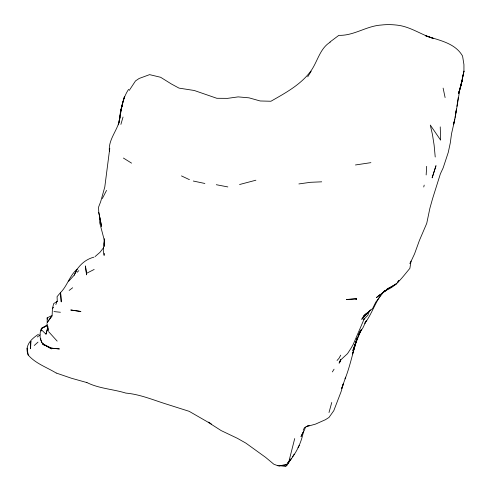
<?xml version="1.0" encoding="UTF-8"?>
<svg xmlns="http://www.w3.org/2000/svg" width="491" height="491" viewBox="0 0 491 491"><rect width="100%" height="100%" fill="white"/><g stroke="black" fill="none" stroke-linecap="round" stroke-linejoin="round"><path stroke-width="0.74" d="M356.165 299.074L356.153 299.627L356.313 298.516L346.407 299.541L356.165 299.074L356.313 298.516M118.822 123.296L119.957 117.343C118.773 129.569 107.952 138.812 109.407 151.516L109.751 148.454L104.786 187.034L100.661 201.709L98.544 207.196L98.783 212.474L99.808 217.623L99.704 222.742L104.565 241.179L104.43 246.611M48.216 327.816L48.143 330.578L46.958 323.6M104.209 253.331L104.117 255.388L103.282 250.784L104.307 238.712M30.945 341.736L30.534 348.733L30.368 341.797L30.945 341.736L30.368 341.797M426.151 174.949L426.679 166.314M57.515 301.222L53.685 303.598L52.427 308.557L52.101 316.038L47.191 322.483L47.167 317.855L51.899 315.584L47.191 322.483M47.179 324.999L41.404 328.442L41.097 331.008L41.95 330.265L45.988 334.162L47.302 329.817M458.741 92.916L459.969 88.626L455.108 118.147L451.548 133.681L450.284 142.949L448.283 152.333L443.158 167.879L440.384 173.826L432.589 198.628L429.889 208.258L426.734 223.362L419.406 240.461L414.557 253.872L409.997 263.593L410.396 262.249M456.912 106.369L458.256 97.464M411.041 261.077L409.881 268.368C402.608 276.863 396.163 286.83 384.981 290.697M118.417 124.861C120.884 112.82 121.467 99.734 128.642 89.331M455.384 115.379L456.477 109.008L455.384 114.9M56.164 373.025C46.743 367.256 35.499 363.53 28.196 355.03C24.255 345.695 31.209 338.974 38.458 334.267M454.157 121.535L453.61 124.481L454.157 121.682M454.433 120.283L454.703 118.877M454.973 117.478L455.249 116.079M461.97 80.549L458.747 93.198M462.27 79.106L463.94 71.183L463.934 64.597L462.577 56.066C454.881 42.613 438.543 40.336 425.231 35.598L433.222 38.39C421.579 34.818 411.452 27.459 399.312 25.44C393.334 24.538 387.301 24.323 381.286 25.035C366.47 25.931 353.925 35.861 338.858 35.34L329.934 42.03M423.751 186.991L424.193 185.107M294.717 438.561L289.089 460.711M45.988 334.162L47.94 326.46M357.055 338.274L352.55 353.986L357.38 337.526L352.826 350.635L355.975 342.276M340.202 360.725L339.815 362.125L340.674 359.32M303.499 431.067C301.456 443.042 295.742 454.058 287.812 463.16L291.231 458.563M46.528 325.914L41.404 328.442C39.249 333.475 39.55 339.655 42.846 344.123L51.61 348.88L43.951 344.473M120.896 124.395L123.026 117.036M331.763 402.467L328.988 412.538M129.268 90.369L135.51 80.917L139.143 78.468L149.595 74.638L160.612 77.277L171.353 83.967L179 88.11L194.326 90.504L216.813 98.292L227.597 98.353L238.153 96.887L249.011 97.832L260.181 100.974L270.928 101.25C284.762 93.333 299.203 85.594 309.391 72.963C317.315 63.474 319.138 48.891 330.191 42.189M305.445 427.035L304.567 429.84L300.977 436.567L302.959 432.491M339.809 361.18L339.109 363.18L341.073 359.608L347.505 353.661L350.985 348.309L353.17 344.504L364.267 318.745M369.478 310.864L367.857 315.216L363.708 319.512L364.334 318.334M55.857 304.543L57.251 300.596L57.073 296.681L60.589 292.495L61.234 301.799L60.589 292.495M358.841 334.261C353.317 348.831 350.832 364.365 345.093 378.88L345.719 377.162L341.613 388.694L343.43 383.459L341.067 391.726L333.782 410.709L329.007 417.436L325.447 419.701L315.517 424.114L306.243 426.691L308.931 425.347M355.103 344.621L361.358 329.461M359.105 333.585L359.946 331.443M279.336 465.996L286.824 464.191L285.787 466.45L280.932 465.72M366.249 320.654L363.101 327.485L358.27 335.224L360.94 330.026M68.66 281.239L74.184 275.193L77.105 269.283C81.236 263.403 86.852 258.947 93.928 257.167M74.184 275.193L77.191 269.117C69.661 275.469 67.439 285.572 60.737 292.384M106.541 190.385L102.312 198.579M303.205 430.184L304.451 427.71L309.042 425.347M365.85 321.298L364.819 323.305C370.963 315.191 374.111 305.58 379.537 297.043M398.416 280.877L397.366 282.914L398.925 280.361M294.201 454.089L292.513 456.839M299.271 445.374L298.019 447.743M379.862 296.423L380.525 295.183M340.723 355.165L338.962 358.387L337.047 360.486M370.502 309.803L361.793 319.218L363.899 315.609L366.636 313.166M307.716 76.811L311.153 71.22M332.364 371.908L334.07 369.195M290.93 459.146L286.922 465.456L285.891 465.959M290.316 459.558L287.812 463.16L290.371 459.576M395.145 284.424L394.248 285.658L395.163 284.559M384.594 290.678L375.744 302.217L372.601 308.618L363.899 315.609M103.626 247.648L99.912 252.38L95.027 256.627M37.997 342.11L34.266 345.48M361.793 319.218L369.318 311.024M52.427 308.557L53.691 307.274M77.136 272.278L78.818 270.651M384.14 291.599L388.682 288.426M379.868 294.606L376.407 297.626L387.902 288.726L396.483 283.786L387.902 288.726M381.66 293.667L383.471 292.286M69.139 290.439L72.668 287.751M37.31 336.992L40.102 334.874M86.907 382.55C99.084 388.62 112.961 389.118 125.831 393.095C139.475 394.261 152.296 399.606 165.234 403.731L189.176 411.329L207.57 421.916L221.208 430.613L237.368 438.31L245.911 443.146L265.551 457.317L273.861 464.24L278.201 465.842L284.289 465.658L286.824 464.191M384.023 291.513L386.675 290.156L382.851 292.704M86.471 273.37L85.434 265.932L86.563 274.85L86.471 273.37L94.174 269.455M386.976 289.107L389.523 287.824M41.404 328.442L46.731 325.821M239.547 184.524L255.891 180.209M370.895 162.65L355.441 164.97M298.89 183.935L310.465 182.302L321.703 181.823M282.184 465.572L284.289 465.658M51.309 348.15L59.423 348.935L51.187 348.137L42.846 344.123L51.187 348.137M53.979 311.589L60.405 312.258M216.298 184.714L227.842 186.93M193.301 181.032L204.87 183.474M86.919 382.581L71.539 378.273L56.305 373.056M181.467 175.913L189.428 179.663M123.407 158.053L131.576 163.147M208.632 422.088L211.504 424.15M43.312 344.105L42.797 343.54M48.517 331.548L57.165 341.116M277.974 465.394L278.201 465.842M42.005 342.712L40.759 339.569L40.716 338.268M43.312 343.7L43.797 345.038M443.115 88.116L445.11 97.562M99.808 217.623L101.576 226.412L98.783 212.474M27.06 348.119L28.196 355.03M47.167 317.855L47.363 319.175M435.229 157.01L434.112 145.103L432.436 134.503L430.288 125.058L440.642 140.15L440.237 126.887M104.098 242.842L104.202 245.475M119.601 118.024L119.227 120.982L122.044 105.602L120.436 112.077L119.601 118.024M463.94 71.183L460.761 86.312L463.94 71.183M122.511 103.227L120.436 112.077L124.432 96.69L122.511 103.227M462.393 79.837L458.747 93.161L462.393 79.837M435.965 165.792L432.16 177.785L435.965 165.792M80.812 311.478L70.888 310.024L80.812 311.478"/></g></svg>
